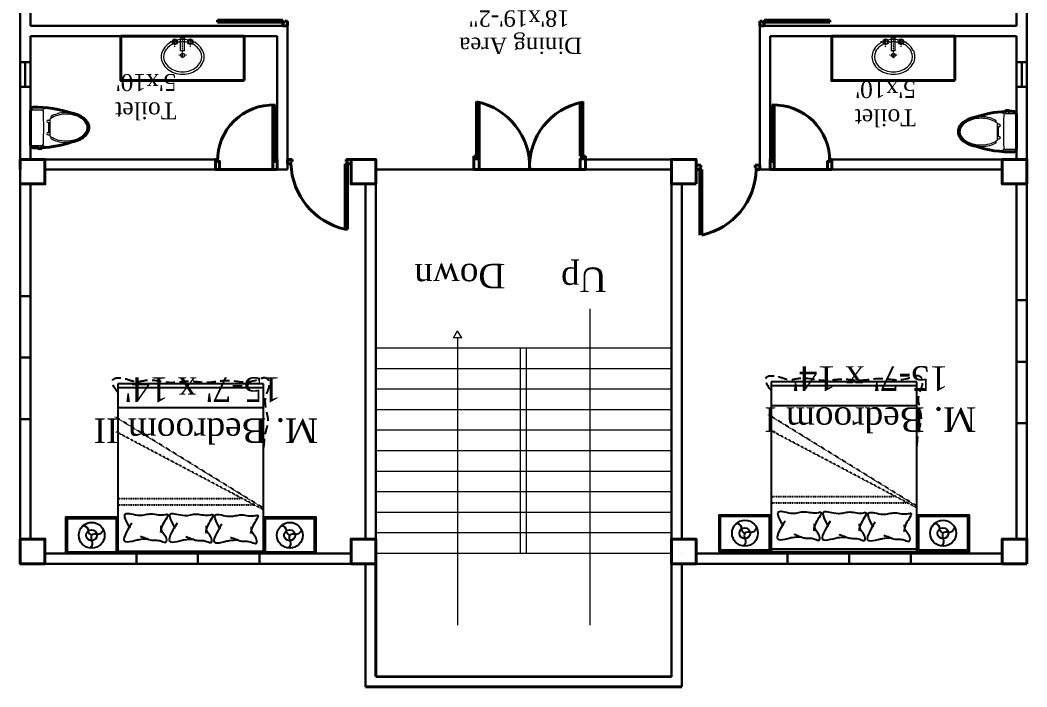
# Model space of a CAD drawing. Header units: inches. Extents: x -79350 to 491628, y -93215 to 155882.
# Drawn here: x -73414.1 to -72924, y -11505.5 to -11180.7 of the extents above; entities that cross this region are included whole.
import ezdxf

# ---------------------------------------------------------------- set-up
doc = ezdxf.new("R2010")
doc.units = ezdxf.units.IN
doc.header["$MEASUREMENT"] = 0
doc.linetypes.add('DASHDOT2', pattern=[0.5, 0.25, -0.125, 0, -0.125])
doc.linetypes.add('DASHED2', pattern=[0.375, 0.25, -0.125])
doc.layers.get('0').update_dxf_attribs({"lineweight": 30})
for name, color, linetype, lineweight in [('Column', 1, 'Continuous', 30), ('Letter', 7, 'Continuous', 20), ('LINE', 7, 'Continuous', 20), ('SANITARY', 42, 'Continuous', 13)]:
    doc.layers.add(name, color=color, linetype=linetype, lineweight=lineweight)
doc.layers.add('Door', color=7, linetype='Continuous', lineweight=40, true_color=0x763422)
doc.layers.add('Window', color=7, linetype='Continuous', lineweight=30, true_color=0x6b99dd)
for name, color, linetype in [('FURHATCH', 57, 'Continuous'), ('FURNITURE', 53, 'Continuous'), ('Stairs', 7, 'Continuous'), ('Wall', 7, 'Continuous')]:
    doc.layers.add(name, color=color, linetype=linetype)
doc.styles.get("Standard").update_dxf_attribs({"font": 'times.ttf', "height": 12})

# ---------------------------------------------------------------- blocks, each defined once
blk = doc.blocks.new('d30')
at = {"layer": 'Door', "ltscale": 0.3}
for p, q in [((37959.6, 7135.13), (37959.6, 7162.63)), ((37960.6, 7135.13), (37960.6, 7162.63)), ((37931.6, 7131.13), (37933.6, 7131.13)), ((37933.6, 7131.13), (37959.6, 7131.13)), ((37959.6, 7131.13), (37961.6, 7131.13))]:
    blk.add_line(p, q, dxfattribs=at)
for points in [[(37931.6, 7131.13), (37931.6, 7136.13), (37932.6, 7136.13), (37932.6, 7135.13), (37933.6, 7135.13), (37933.6, 7131.13)], [(37961.6, 7131.13), (37961.6, 7136.13), (37960.6, 7136.13), (37960.6, 7135.13), (37959.6, 7135.13), (37959.6, 7131.13)]]:
    blk.add_lwpolyline(points, dxfattribs=at)
blk.add_arc((37959.69, 7135.55), 27.09, 88.0728, 180.8948, dxfattribs=at)
blk = doc.blocks.new('A$Cd981bfd4')
at = {"layer": 'Door', "ltscale": 0.3}
for p, q in [((20.56, 42), (25.56, 42)), ((25.56, 42), (25.56, 40)), ((0, 41), (20.56, 41)), ((0, 40), (20.56, 40)), ((20.56, 40), (20.56, 41)), ((25.56, 40), (25.56, 21)), ((25.56, 2), (25.56, 21)), ((0, 2), (21.56, 2)), ((0, 1), (21.56, 1)), ((20.56, 0), (25.56, 0))]:
    blk.add_line(p, q, dxfattribs=at)
for points in [[(25.56, 42), (25.56, 40), (21.56, 40), (21.56, 41), (20.56, 41), (20.56, 42)], [(25.56, 0), (25.56, 2), (21.56, 2), (21.56, 1), (20.56, 1), (20.56, 0)]]:
    blk.add_lwpolyline(points, dxfattribs=at)
for centre, radius, start, end in [((24.32, 45.55), 24.58, 190.6572, 272.9002), ((24.43, -3.89), 24.91, 87.3888, 168.6891)]:
    blk.add_arc(centre, radius, start, end, dxfattribs=at)
blk = doc.blocks.new('yq_bed_01')
at = {"linetype": 'Continuous', "ltscale": 1000}
for p, q in [((2100, 900), (0, 900)), ((0, 900), (0, -900)), ((2100, -900), (2100, 900)), ((0, -900), (2100, -900))]:
    blk.add_line(p, q, dxfattribs=at)
at = {"linetype": 'Continuous'}
for points in [[(0, 1550), (0, 900), (450, 900), (450, 1550)], [(0, -900), (0, -1550), (450, -1550), (450, -900)]]:
    blk.add_lwpolyline(points, close=True, dxfattribs=at)
for centre in [(225, 1225), (225, -1225)]:
    blk.add_circle(centre, 160, dxfattribs=at)
at = {"layer": 'FURHATCH', "linetype": 'Continuous', "ltscale": 1000}
for p, q in [((30, 900), (30, -900)), ((1800, -900), (1800, 900)), ((2050, -900), (2050, 900))]:
    blk.add_line(p, q, dxfattribs=at)
at = {"layer": 'FURHATCH', "linetype": 'DASHED2', "ltscale": 0.5}
for p, q in [((540, -900), (1504, 921)), ((560, -900), (1689, 931)), ((600, 900), (600, -782)), ((680, 900), (680, -625))]:
    blk.add_line(p, q, dxfattribs=at)
at = {"layer": 'FURHATCH', "linetype": 'Continuous'}
for points in [[(20, 1530), (20, 920), (430, 920), (430, 1530)], [(20, -920), (20, -1530), (430, -1530), (430, -920)]]:
    blk.add_lwpolyline(points, close=True, dxfattribs=at)
for points in [[(346, 1329, -0.398826), (280, 1270, 0.069197), (273, 1269, 0.240714), (225, 1227, -0.240714)], [(225, 1227, 0.228099), (158, 1225, -0.317646), (66, 1242)], [(300, 1084, -0.414712), (235, 1160, 0.258086), (225, 1227)], [(225, -1223, 0.228099), (158, -1225, -0.317646), (66, -1208)], [(346, -1121, -0.398826), (280, -1180, 0.069197), (273, -1181, 0.240714), (225, -1223, -0.240714)], [(300, -1366, -0.414712), (235, -1290, 0.258086), (225, -1223)]]:
    blk.add_lwpolyline(points, format="xyb", dxfattribs=at)
for centre in [(225, 1227), (225, -1223)]:
    blk.add_circle(centre, 67.5, dxfattribs=at)
at = {"layer": 'FURHATCH', "linetype": 'DASHED2', "ltscale": 451.947922}
blk.add_open_spline([(1992, 900), (2071, 970), (2189, 999), (2167, 789), (2108, 682), (2173, 491), (2091, 272), (2150, 28), (2100, -200), (2173, -484), (2083, -701), (2209, -948), (2066, -979), (1864, -867), (1699, -991), (1474, -909), (1368, -903), (1308, -900)], degree=3, knots=[0, 0, 0, 0, 140.356688, 240.855445, 374.272085, 514.628774, 800.960617, 1037.309606, 1234.977718, 1501.883052, 1872.056655, 1990.732643, 2052.345442, 2125.407537, 2467.000811, 2608.004871, 2786.638856, 2786.638856, 2786.638856, 2786.638856], dxfattribs=at)
at = {"layer": 'FURHATCH', "linetype": 'Continuous', "ltscale": 1000}
for points, knots in [([(376, 729), (270, 795), (112, 892), (156, 710), (179, 623), (180, 565), (181, 528)], [0, 0, 0, 0, 257.192142, 380.388355, 440.188761, 557.045341, 557.045341, 557.045341, 557.045341]), ([(313, 750), (392, 793), (546, 876), (461, 661), (480, 562), (498, 484), (476, 402), (475, 340), (499, 246), (355, 365), (285, 372), (256, 374)], [0, 0, 0, 0, 197.98522, 383.798459, 461.536852, 537.063609, 629.138715, 719.341985, 744.183766, 895.041347, 1000.692483, 1000.692483, 1000.692483, 1000.692483]), ([(213, 622), (206, 601), (192, 561), (153, 477), (178, 400), (123, 302), (210, 290), (256, 366), (322, 366), (343, 366)], [0, 0, 0, 0, 70.314327, 132.712823, 281.06886, 345.030234, 373.143701, 508.899423, 574.349148, 574.349148, 574.349148, 574.349148]), ([(373, 170), (267, 236), (109, 333), (153, 151), (176, 64), (177, 6), (178, -31)], [0, 0, 0, 0, 257.192142, 380.388355, 440.188761, 557.045341, 557.045341, 557.045341, 557.045341]), ([(309, 191), (389, 234), (543, 317), (458, 102), (477, 3), (495, -75), (472, -157), (472, -219), (496, -313), (352, -194), (282, -187), (253, -185)], [0, 0, 0, 0, 197.98522, 383.798459, 461.536852, 537.063609, 629.138715, 719.341985, 744.183766, 895.041347, 1000.692483, 1000.692483, 1000.692483, 1000.692483]), ([(210, 63), (203, 42), (189, 2), (150, -82), (175, -159), (120, -257), (207, -269), (253, -193), (319, -193), (340, -193)], [0, 0, 0, 0, 70.314327, 132.712823, 281.06886, 345.030234, 373.143701, 508.899423, 574.349148, 574.349148, 574.349148, 574.349148]), ([(363, -385), (257, -319), (99, -222), (143, -405), (166, -492), (167, -549), (168, -587)], [0, 0, 0, 0, 257.192142, 380.388355, 440.188761, 557.045341, 557.045341, 557.045341, 557.045341]), ([(300, -364), (379, -321), (533, -238), (448, -453), (467, -553), (485, -631), (463, -712), (462, -774), (486, -868), (342, -750), (272, -743), (243, -740)], [0, 0, 0, 0, 197.98522, 383.798459, 461.536852, 537.063609, 629.138715, 719.341985, 744.183766, 895.041347, 1000.692483, 1000.692483, 1000.692483, 1000.692483]), ([(200, -493), (193, -514), (179, -553), (140, -637), (165, -714), (110, -812), (197, -824), (243, -749), (309, -749), (330, -749)], [0, 0, 0, 0, 70.314327, 132.712823, 281.06886, 345.030234, 373.143701, 508.899423, 574.349148, 574.349148, 574.349148, 574.349148])]:
    blk.add_open_spline(points, degree=3, knots=knots, dxfattribs=at)
blk = doc.blocks.new('yq_sink_01')
at = {"linetype": 'DASHDOT2'}
for p, q in [((69, 24), (69, 158)), ((131, 97), (26, 97)), ((236, 48), (236, -48)), ((278, 0), (26, 0)), ((131, -97), (26, -97)), ((69, -24), (69, -158))]:
    blk.add_line(p, q, dxfattribs=at)
for p, q in [((183, 24), (20, 24)), ((20, 24), (20, -24)), ((183, 24), (183, -24)), ((183, -24), (20, -24))]:
    blk.add_line(p, q)
for centre, radius in [((69, 95), 33.5), ((69, 95), 23.9), ((236, 1), 23.9), ((69, -95), 33.5), ((69, -95), 23.9)]:
    blk.add_circle(centre, radius)
for centre, radius, start, end in [((255, 91), 176, 62.9478, 117.0522), ((312, 19), 269, 140.9541, 156.021), ((312, 19), 239, 140.9541, 155.6677), ((277, 47), 224, 117.0522, 140.9541), ((277, 47), 195, 117.0522, 140.9541), ((255, 91), 146, 62.9478, 117.0522), ((233, 47), 195, 39.0459, 62.9478), ((233, 47), 224, 39.0459, 62.9478), ((199, 19), 239, 18.571, 39.0459), ((199, 19), 269, 18.571, 39.0459), ((366, 1), 326, 167.8612, 192.4926), ((366, 1), 296, 168.0916, 192.4003), ((145, 1), 296, 0, 18.571), ((145, 1), 296, 341.429, 360), ((145, 1), 326, 360, 18.571), ((145, 1), 326, 341.429, 360), ((312, -17), 239, 204.736, 219.0459), ((199, -17), 239, 320.9541, 341.429), ((199, -17), 269, 320.9541, 341.429), ((312, -17), 269, 204.5507, 219.0459), ((277, -45), 224, 219.0459, 242.9478), ((277, -45), 195, 219.0459, 242.9478), ((255, -88), 176, 242.9478, 297.0522), ((255, -88), 146, 242.9478, 297.0522), ((233, -45), 195, 297.0522, 320.9541), ((233, -45), 224, 297.0522, 320.9541)]:
    blk.add_arc(centre, radius, start, end)
blk = doc.blocks.new('yq_matong_01')
for p, q in [((0, 201), (0, -201)), ((20, 221), (139, 221)), ((252, 138), (252, 114)), ((216, 91), (238, 91)), ((216, 61), (238, 61)), ((223, 61), (223, -61)), ((238, 104), (238, -104)), ((216, -61), (238, -61)), ((216, -91), (238, -91)), ((252, -114), (252, -138)), ((20, -221), (139, -221)), ((97, -221), (97, -226)), ((97, -226), (132, -226)), ((132, -221), (132, -226))]:
    blk.add_line(p, q)
for centre, radius, start, end in [((55, 202), 54.8, 117.322, 181.8992), ((64, -1165), 1417, 71.4068, 91.3856), ((20, 201), 20, 90, 180), ((139, 201), 20, 2.3063, 90), ((217, 161), 83.2, 95.4963, 139.9324), ((-4840, 0), 5003, 357.6937, 2.3063), ((407, -123), 283, 105.2088, 123.2779), ((407, -123), 303, 105.2088, 120.5699), ((439, -242), 427, 74.7912, 105.2088), ((439, -242), 407, 74.7912, 105.2088), ((471, -123), 283, 56.7221, 74.7912), ((471, -123), 303, 56.7221, 74.7912), ((521, -47), 213, 32.2565, 56.7221), ((216, 76), 15, 90, 270), ((357, -47), 193, 123.2779, 128.1384), ((521, -47), 193, 32.2565, 56.7221), ((596, 0), 104, 360, 32.2565), ((596, 0), 124, 360, 32.2565), ((216, -76), 15, 90, 270), ((357, 47), 193, 231.8616, 236.7221), ((407, 123), 283, 236.7221, 254.7912), ((471, 123), 283, 285.2088, 303.2779), ((521, 47), 193, 303.2779, 327.7435), ((521, 47), 213, 303.2779, 327.7435), ((596, 0), 104, 327.7435, 360), ((596, 0), 124, 327.7435, 360), ((51, -204), 51.4, 175.687, 245.0918), ((20, -201), 20, 180, 270), ((157, -247), 63.1, 159.6834, 188.4939), ((72, -247), 63.1, 352.0944, 20.3166), ((64, 1165), 1417, 272.8967, 288.5932), ((139, -201), 20, 270, 357.6937), ((217, -161), 83.2, 220.0676, 264.5037), ((407, 123), 303, 239.4301, 254.7912), ((439, 242), 427, 254.7912, 285.2088), ((439, 242), 407, 254.7912, 285.2088), ((471, 123), 303, 285.2088, 303.2779), ((64, 1165), 1417, 268.6144, 271.2036), ((114, -226), 37, 237.5287, 304.2772)]:
    blk.add_arc(centre, radius, start, end)

msp = doc.modelspace()

# ---------------------------------------------------------------- linework, layer by layer
for p, q in [((-73414, -10840.5), (-73414, -11440.5)), ((-72924, -11440.5), (-72924, -10840.5)), ((-72929, -11183.5), (-72929, -11032.5)), ((-73409, -11097.5), (-73409, -11183.5)), ((-73409, -11183.5), (-73286.13, -11183.5)), ((-73284, -11253.5), (-73284, -11183.5)), ((-72929, -11183.5), (-73054, -11183.5)), ((-73054, -11248.5), (-73054, -11183.5)), ((-73409, -11188.5), (-73409, -11248.5)), ((-73409, -11188.5), (-73289, -11188.5)), ((-73289, -11248.5), (-73289, -11188.5)), ((-72929, -11188.5), (-73049, -11188.5)), ((-73049, -11248.5), (-73049, -11188.5)), ((-72929, -11248.5), (-72929, -11188.5)), ((-73318, -11248.5), (-73402, -11248.5)), ((-73289, -11248.5), (-73291, -11248.5)), ((-73049, -11248.5), (-73047, -11248.5)), ((-73047, -11248.5), (-73049, -11248.5)), ((-73020, -11248.5), (-72952.33, -11248.5)), ((-72936, -11248.5), (-73020, -11248.5)), ((-73402, -11253.5), (-73284, -11253.5)), ((-73241, -11253.5), (-73241, -11440.5)), ((-73097, -11253.5), (-73096.88, -11253.5)), ((-73097, -11440.5), (-73097, -11253.5)), ((-73054, -11253.5), (-73047, -11253.5)), ((-73047, -11253.5), (-73049, -11253.5)), ((-73021, -11253.5), (-72953, -11253.5)), ((-72936, -11253.5), (-73021, -11253.5)), ((-73409, -11260.5), (-73409, -11433.5)), ((-73246, -11260.5), (-73246, -11433.5)), ((-73092, -11433.5), (-73092, -11260.5)), ((-72929, -11433.5), (-72929, -11260.5)), ((-73414, -11440.5), (-73414, -11445.5)), ((-73402, -11440.5), (-73253, -11440.5)), ((-73241, -11445.5), (-73241, -11440.5)), ((-73097, -11445.5), (-73097, -11440.5)), ((-73085, -11440.5), (-72936, -11440.5)), ((-72924, -11440.5), (-72924, -11445.5)), ((-73409, -11445.5), (-73414, -11445.5)), ((-73409, -11445.5), (-73246, -11445.5)), ((-73246, -11445.5), (-73246, -11505.5)), ((-73097, -11445.5), (-73097, -11500.54)), ((-73092, -11445.5), (-73092, -11505.5)), ((-73085, -11445.5), (-72929, -11445.5)), ((-72929, -11445.5), (-72924, -11445.5))]:
    msp.add_line(p, q)
at = {"color": 7, "linetype": 'ByBlock', "lineweight": 40}
msp.add_line((-73284, -11183.5), (-73284, -11181.5), dxfattribs=at)
at = {"linetype": 'ByBlock'}
for p, q in [((-73138.84, -11248.5), (-73097, -11248.5)), ((-73054, -11248.5), (-73054, -11253.5)), ((-73187.04, -11253.5), (-73241, -11253.5)), ((-73145.04, -11253.5), (-73097, -11253.5))]:
    msp.add_line(p, q, dxfattribs=at)
at = {"lineweight": 20}
for p, q in [((-73136.61, -11475.43), (-73136.61, -11321.26)), ((-73203.1, -11335.53), (-73201.1, -11332.1)), ((-73199.06, -11335.53), (-73201.1, -11332.1)), ((-73199.06, -11335.53), (-73203.1, -11335.53)), ((-73201.1, -11335.53), (-73201.1, -11475.43)), ((-73097, -11340.5), (-73241, -11340.5)), ((-73170.5, -11440.5), (-73170.5, -11340.5)), ((-73167.5, -11440.5), (-73167.5, -11340.5)), ((-73097, -11350.5), (-73241, -11350.5)), ((-73097, -11360.5), (-73241, -11360.5)), ((-73097, -11370.5), (-73241, -11370.5)), ((-73097, -11380.5), (-73241, -11380.5)), ((-73097, -11390.5), (-73241, -11390.5)), ((-73097, -11400.5), (-73241, -11400.5)), ((-73097, -11410.5), (-73241, -11410.5)), ((-73097, -11420.5), (-73241, -11420.5)), ((-73097, -11430.5), (-73241, -11430.5)), ((-73097, -11440.5), (-73241, -11440.54))]:
    msp.add_line(p, q, dxfattribs=at)
at = {"color": 200, "lineweight": 20}
msp.add_line((-73201.1, -11332.1), (-73201.1, -11332.1), dxfattribs=at)
at = {"layer": 'Column', "lineweight": 40}
for p, q in [((-73402, -11257), (-73402, -11248.5)), ((-72936, -11248.5), (-72936, -11257)), ((-72924, -11248.54), (-72924, -11248.5)), ((-72924, -11433.5), (-72936, -11433.5)), ((-72936, -11433.5), (-72936, -11445.5)), ((-72924, -11445.5), (-72924, -11433.5)), ((-73414, -11440.5), (-73414, -11445.5)), ((-73402, -11445.5), (-73402, -11440.5)), ((-73253, -11440.5), (-73253, -11445.5)), ((-73241, -11445.5), (-73241, -11440.5)), ((-73097, -11440.5), (-73097, -11445.5)), ((-73085, -11445.5), (-73085, -11440.5)), ((-72936, -11445.5), (-72924, -11445.5))]:
    msp.add_line(p, q, dxfattribs=at)
at = {"layer": 'Column'}
for p, q in [((-73241, -11253.79), (-73241, -11248.5)), ((-73097, -11248.5), (-73097, -11253.5)), ((-72927, -11248.54), (-72924, -11248.54)), ((-73414, -11445.5), (-73414, -11440.54)), ((-73241, -11440.54), (-73241, -11445.5)), ((-73097, -11445.5), (-73097, -11440.54)), ((-72924, -11440.54), (-72924, -11445.5)), ((-73409, -11445.5), (-73414, -11445.5)), ((-73241, -11445.5), (-73246, -11445.5)), ((-72924, -11445.5), (-72929, -11445.5))]:
    msp.add_line(p, q, dxfattribs=at)
at = {"layer": 'Column', "color": 7, "lineweight": 40}
for points in [[(-73414, -11248.5), (-73402, -11248.5), (-73402, -11260.5), (-73414, -11260.5)], [(-73085, -11251), (-73085, -11260.5)], [(-72936, -11248.5), (-72929, -11248.5)], [(-72924, -11260.5), (-72936, -11260.5), (-72936, -11248.5), (-72924, -11248.5), (-72924, -11248.54)], [(-72929, -11260.5), (-72936, -11260.5)]]:
    msp.add_lwpolyline(points, dxfattribs=at)
for points in [[(-73241, -11260.5), (-73253, -11260.5), (-73253, -11248.5), (-73241, -11248.5)], [(-73085, -11260.5), (-73097, -11260.5), (-73097, -11248.5), (-73085, -11248.5)], [(-73402, -11445.5), (-73414, -11445.5), (-73414, -11433.5), (-73402, -11433.5)], [(-73402, -11445.5), (-73414, -11445.5), (-73414, -11433.5), (-73402, -11433.5)], [(-73241, -11445.5), (-73253, -11445.5), (-73253, -11433.5), (-73241, -11433.5)], [(-73241, -11445.5), (-73253, -11445.5), (-73253, -11433.5), (-73241, -11433.5)], [(-73085, -11445.5), (-73097, -11445.5), (-73097, -11433.5), (-73085, -11433.5)], [(-73085, -11445.5), (-73097, -11445.5), (-73097, -11433.5), (-73085, -11433.5)], [(-72924, -11445.5), (-72936, -11445.5), (-72936, -11433.5), (-72924, -11433.5)]]:
    msp.add_lwpolyline(points, close=True, dxfattribs=at)
at = {"layer": 'Door', "linetype": 'ByBlock', "lineweight": 40}
for p, q in [((-73286.13, -11180.67), (-73318.02, -11180.67)), ((-73318.02, -11180.67), (-73318.02, -11181.73)), ((-73318.02, -11181.73), (-73286.13, -11181.73)), ((-73286.13, -11181.73), (-73286.13, -11180.67)), ((-73286.13, -11183.5), (-73286.13, -11181.73)), ((-73286.13, -11181.73), (-73285.06, -11181.73)), ((-73284, -11183.5), (-73286.13, -11183.5)), ((-73284, -11183.5), (-73286.13, -11183.5)), ((-73285.06, -11181.73), (-73285.06, -11181.2)), ((-73285.06, -11181.2), (-73284, -11181.2)), ((-73284, -11181.2), (-73284, -11183.5)), ((-73052.94, -11181.2), (-73054, -11181.2)), ((-73054, -11181.2), (-73054, -11183.5)), ((-73054, -11183.5), (-73051.87, -11183.5)), ((-73054, -11183.5), (-73051.87, -11183.5)), ((-73052.94, -11181.73), (-73052.94, -11181.2)), ((-73051.87, -11181.73), (-73052.94, -11181.73)), ((-73051.87, -11181.73), (-73051.87, -11180.67)), ((-73051.87, -11180.67), (-73019.98, -11180.67)), ((-73051.87, -11183.5), (-73051.87, -11181.73)), ((-73019.98, -11181.73), (-73051.87, -11181.73)), ((-73019.98, -11180.67), (-73019.98, -11181.73)), ((-73281.7, -11248.5), (-73284, -11248.5)), ((-73284, -11248.5), (-73284, -11250.63)), ((-73284, -11250.63), (-73282.23, -11250.63)), ((-73282.23, -11250.63), (-73282.23, -11249.56)), ((-73282.23, -11249.56), (-73281.7, -11249.56)), ((-73281.7, -11249.56), (-73281.7, -11248.5)), ((-73254.77, -11250.63), (-73255.83, -11250.63)), ((-73255.83, -11250.63), (-73255.83, -11282.52)), ((-73255.3, -11249.56), (-73255.3, -11248.5)), ((-73255.3, -11248.5), (-73253, -11248.5)), ((-73254.77, -11249.56), (-73255.3, -11249.56)), ((-73254.77, -11250.63), (-73254.77, -11249.56)), ((-73253, -11250.63), (-73254.77, -11250.63)), ((-73254.77, -11282.52), (-73254.77, -11250.63)), ((-73253, -11248.5), (-73253, -11250.63)), ((-73082.7, -11251.37), (-73085, -11251.37)), ((-73085, -11251.37), (-73085, -11253.5)), ((-73082.7, -11252.44), (-73082.7, -11251.37)), ((-73056.3, -11252.44), (-73056.3, -11251.37)), ((-73056.3, -11251.37), (-73054, -11251.37)), ((-73054, -11251.37), (-73054, -11253.5)), ((-73085, -11253.5), (-73083.23, -11253.5)), ((-73083.23, -11253.5), (-73083.23, -11252.44)), ((-73083.23, -11252.44), (-73082.7, -11252.44)), ((-73083.23, -11253.5), (-73082.17, -11253.5)), ((-73083.23, -11285.39), (-73083.23, -11253.5)), ((-73082.17, -11253.5), (-73082.17, -11285.39)), ((-73055.77, -11252.44), (-73056.3, -11252.44)), ((-73055.77, -11253.5), (-73055.77, -11252.44)), ((-73054, -11253.5), (-73055.77, -11253.5)), ((-73255.83, -11282.52), (-73254.77, -11282.52)), ((-73082.17, -11282.52), (-73083.23, -11282.52))]:
    msp.add_line(p, q, dxfattribs=at)
at = {"layer": 'Door'}
for p, q in [((-73414, -11253.5), (-73414, -11248.5)), ((-73241, -11253.5), (-73241, -11248.5)), ((-73097, -11253.5), (-73097, -11248.5)), ((-72924, -11248.54), (-72927, -11248.54)), ((-73241, -11253.5), (-73241, -11253.79))]:
    msp.add_line(p, q, dxfattribs=at)
at = {"layer": 'Door', "linetype": 'ByBlock', "lineweight": 40}
for centre, start, end in [((-73248.61, -11249.67), 181.625, 257.601), ((-73089.39, -11252.55), 282.399, 358.375)]:
    msp.add_arc(centre, 33.63, start, end, dxfattribs=at)
at = {"layer": 'LINE', "linetype": 'ByBlock', "lineweight": 40}
for p, q in [((-72924, -11260.5), (-72924, -11248.54)), ((-73097, -11500.54), (-73241, -11500.5)), ((-73092, -11505.5), (-73246, -11505.5))]:
    msp.add_line(p, q, dxfattribs=at)
at = {"layer": 'LINE', "lineweight": 40}
msp.add_line((-73241, -11500.5), (-73241, -11445.5), dxfattribs=at)
at = {"layer": 'SANITARY', "linetype": 'ByBlock', "lineweight": 40}
for points in [[(-73305, -11210.15), (-73305, -11188.5), (-73365, -11188.5), (-73365, -11210.15)], [(-72959, -11210.15), (-72959, -11188.5), (-73019, -11188.5), (-73019, -11210.15)]]:
    msp.add_lwpolyline(points, close=True, dxfattribs=at)
at = {"layer": 'SANITARY', "lineweight": 40}
for points in [[(-73388.7, -11226.01, 0.087396), (-73407.83, -11223.12, 0.289473), (-73409, -11225.1), (-73409, -11240.9, 0.312446), (-73407.83, -11242.88, 0.011298), (-73405.31, -11242.89, 0.022445), (-73405.29, -11243.11, 0.29977), (-73403.69, -11243.08, 0.02582), (-73403.67, -11242.83, 0.068596), (-73388.7, -11239.99, 0.021224), (-73387.31, -11239.67, 0.079005), (-73383.89, -11238.13, 0.107159), (-73381.41, -11235.6, 0.141682), (-73380.65, -11233, 0.141682), (-73381.41, -11230.4, 0.107159), (-73383.89, -11227.87, 0.079005), (-73387.31, -11226.33, 0.021224)], [(-72949.3, -11241.99, 0.087396), (-72930.17, -11244.88, 0.289473), (-72929, -11242.9), (-72929, -11227.1, 0.312446), (-72930.17, -11225.12, 0.011298), (-72932.69, -11225.11, 0.022445), (-72932.71, -11224.89, 0.29977), (-72934.31, -11224.92, 0.02582), (-72934.33, -11225.17, 0.068596), (-72949.3, -11228.01, 0.021224), (-72950.69, -11228.33, 0.079005), (-72954.11, -11229.87, 0.107159), (-72956.59, -11232.4, 0.141682), (-72957.35, -11235, 0.141682), (-72956.59, -11237.6, 0.107159), (-72954.11, -11240.13, 0.079005), (-72950.69, -11241.67, 0.021224)]]:
    msp.add_lwpolyline(points, format="xyb", close=True, dxfattribs=at)
at = {"layer": 'Wall'}
for p, q in [((-73402, -11248.5), (-73409, -11248.5)), ((-72936, -11248.5), (-72929, -11248.5)), ((-73163.08, -11253.5), (-73169, -11253.5)), ((-73091.88, -11440.5), (-73091.88, -11440.54))]:
    msp.add_line(p, q, dxfattribs=at)
at = {"layer": 'Wall', "color": 1, "lineweight": 40}
for p, q in [((-73097, -11253.5), (-73097, -11248.5)), ((-72929, -11248.5), (-72924, -11248.5)), ((-72924, -11248.5), (-72924, -11248.54))]:
    msp.add_line(p, q, dxfattribs=at)
at = {"layer": 'Window'}
for p, q in [((-73414.08, -11213.09), (-73414.08, -11201.09)), ((-73414.08, -11201.09), (-73409.08, -11201.09)), ((-73414.08, -11213.09), (-73414.08, -11201.09)), ((-73414.08, -11213.09), (-73414.08, -11201.09)), ((-73414.08, -11213.09), (-73414.08, -11201.09)), ((-73411.58, -11213.09), (-73411.58, -11201.09)), ((-73409.08, -11201.09), (-73409.08, -11213.09)), ((-73409.08, -11213.09), (-73409.08, -11201.09)), ((-72929, -11201.09), (-72924, -11201.09)), ((-72929, -11213.09), (-72929, -11201.09)), ((-72926.5, -11213.09), (-72926.5, -11201.09)), ((-72924, -11213.09), (-72924, -11201.09)), ((-73409.08, -11213.09), (-73414.08, -11213.09)), ((-72924, -11213.09), (-72929, -11213.09)), ((-73414.08, -11375.09), (-73414.08, -11315.09)), ((-73414.08, -11315.09), (-73409.08, -11315.09)), ((-73409.08, -11315.09), (-73409.08, -11375.09)), ((-72929, -11377.09), (-72929, -11317.09)), ((-72929, -11317.09), (-72924, -11317.09)), ((-72924, -11317.09), (-72924, -11377.09)), ((-73414.08, -11345.09), (-73409.08, -11345.09)), ((-72929, -11347.09), (-72924, -11347.09)), ((-73409.08, -11375.09), (-73414.08, -11375.09)), ((-72924, -11377.09), (-72929, -11377.09)), ((-73357.5, -11445.5), (-73357.5, -11440.5)), ((-73357.5, -11440.5), (-73297.5, -11440.5)), ((-73327.5, -11445.5), (-73327.5, -11440.5)), ((-73297.5, -11440.5), (-73297.5, -11445.5)), ((-73040.5, -11445.5), (-73040.5, -11440.5)), ((-73040.5, -11440.5), (-72980.5, -11440.5)), ((-73010.5, -11445.5), (-73010.5, -11440.5)), ((-72980.5, -11440.5), (-72980.5, -11445.5)), ((-73297.5, -11445.5), (-73357.5, -11445.5)), ((-72980.5, -11445.5), (-73040.5, -11445.5))]:
    msp.add_line(p, q, dxfattribs=at)

# ---------------------------------------------------------------- block references
at = {"layer": 'FURNITURE', "linetype": 'ByBlock', "lineweight": 40, "xscale": 0.03937007874015748, "yscale": 0.03937007874015748, "zscale": 0.03937007874015748, "rotation": 90.00000000000588}
msp.add_blockref('yq_bed_01', (-73331.01, -11440.5), dxfattribs=at)
at = {"layer": 'FURNITURE', "color": 116, "linetype": 'ByBlock', "lineweight": 40, "true_color": 0x136734, "xscale": 0.03937007874015748, "yscale": 0.03937007874015748, "zscale": 0.03937007874015748, "rotation": 90.00000000000588}
msp.add_blockref('yq_bed_01', (-73013, -11439.5), dxfattribs=at)
at = {"layer": 'SANITARY', "linetype": 'ByBlock', "lineweight": 40, "xscale": 0.03937007874015748, "yscale": 0.03937007874015748, "zscale": 0.03937007874015748, "rotation": 270.000000000015}
for p in [(-73335, -11188.5), (-72989, -11188.5)]:
    msp.add_blockref('yq_sink_01', p, dxfattribs=at)
at = {"layer": 'SANITARY', "lineweight": 40, "xscale": 0.03937007874015748, "yscale": 0.03937007874015748, "zscale": 0.03937007874015748}
msp.add_blockref('yq_matong_01', (-73409, -11233), dxfattribs=at)
at = {"layer": 'SANITARY', "lineweight": 40, "xscale": 0.03937007874015748, "yscale": 0.03937007874015748, "zscale": 0.03937007874015748, "rotation": 180}
msp.add_blockref('yq_matong_01', (-72929, -11235), dxfattribs=at)
at = {"layer": 'Wall', "color": 7}
msp.add_blockref('d30', (-111250.6, -18384.63), dxfattribs=at)
at = {"layer": 'Wall', "xscale": 1.295378143688641, "yscale": 1.295378143688641, "zscale": 1.295378143688641, "rotation": 270}
msp.add_blockref('A$Cd981bfd4', (-73193.24, -11220.39), dxfattribs=at)
at = {"layer": 'Wall', "color": 7, "xscale": -1}
msp.add_blockref('d30', (-35087.4, -18384.63), dxfattribs=at)

# ---------------------------------------------------------------- texts
at = {"layer": 'Letter', "attachment_point": 1, "rotation": 180}
for s, width, gutter_width, heights, insert, char_height in [('Dining Area ^J  18\'x19\'-2"', 95.1702, 39.74, [31.53], (-73140.58, -11197.15), 7.9471), ("Toilet^J5'x10'", 97.678, 41.31, [0], (-73338, -11229), 8.2616), ("Toilet^J5'x10'", 97.678, 41.31, [0], (-72978, -11232.39), 8.2616), ("M. Bedroom I^J   15-7' x 14'", 143.7063, 60, [47.61], (-72948.62, -11381.29), 12), ("M. Bedroom II^J    15-7' x 14'", 143.7063, 60, [47.61], (-73269, -11386.72), 12)]:
    msp.add_mtext_dynamic_manual_height_columns(s, width=width, gutter_width=gutter_width, heights=heights, dxfattribs=dict(at, insert=insert, char_height=char_height))
at = {"layer": 'Stairs', "char_height": 12, "attachment_point": 1, "rotation": 180}
for s, width, insert in [('Down', 86.0171, (-73177.88, -11311.4)), ('Up', 69.7229, (-73128.64, -11313.18))]:
    msp.add_mtext_dynamic_manual_height_columns(s, width=width, gutter_width=60, heights=[0], dxfattribs=dict(at, insert=insert))

doc.saveas('drawing.dxf')
